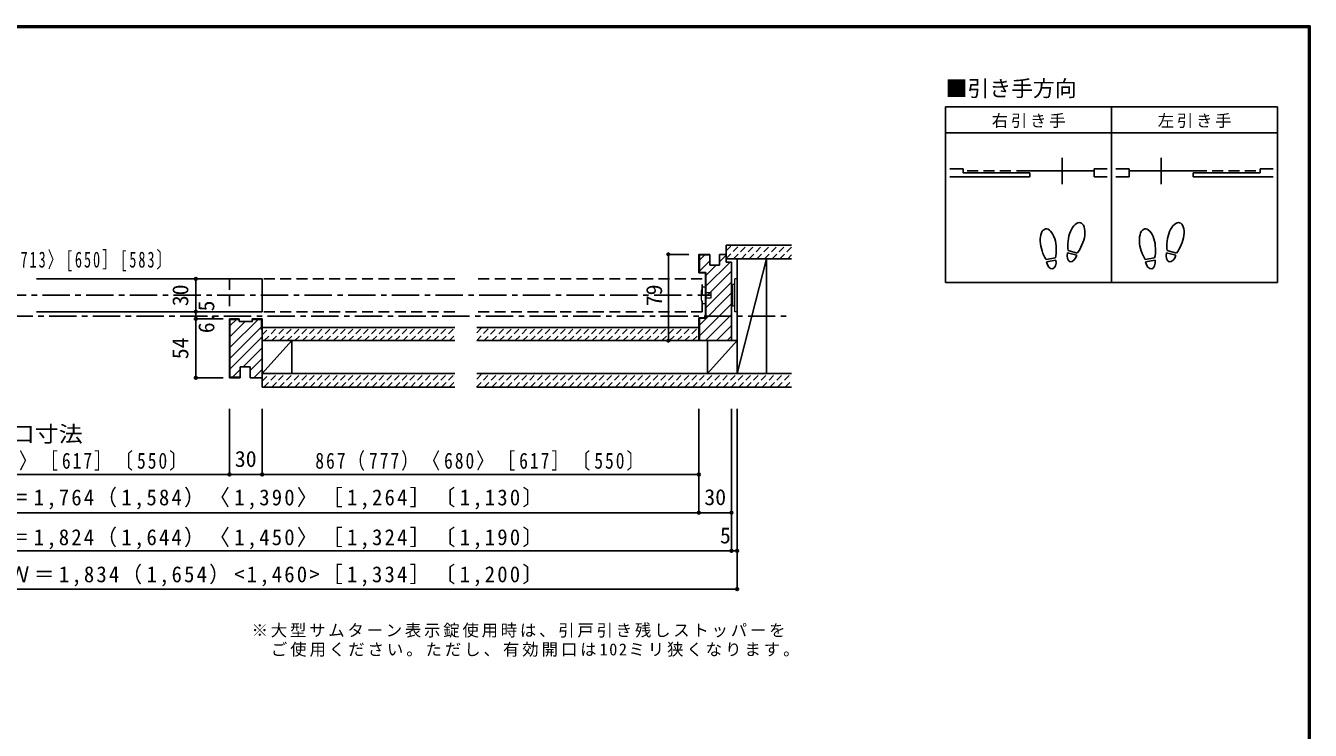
# Model space of a CAD drawing. Units: millimetres, scale not verified. Extents: x -973 to 977, y -718 to 696.
# Drawn here: x -200 to 977, y 51 to 696 of the extents above; entities that cross this region are included whole.
import ezdxf
from ezdxf.enums import TextEntityAlignment as Align

# ---------------------------------------------------------------- set-up
doc = ezdxf.new("R2010")
doc.units = ezdxf.units.MM
doc.header["$LTSCALE"] = 5
doc.header["$PDMODE"] = 32
doc.header["$PDSIZE"] = 2.5
for name, pattern in [('CHAIN1', [8, 5, -1, 1, -1]), ('DASHED1', [1.8, 1.2, -0.6]), ('DASHED2', [3, 2, -1])]:
    doc.linetypes.add(name, pattern=pattern)
for name, color, linetype in [('0-1_通り芯', 4, 'DASHED1'), ('0-2_柱', 7, 'Continuous'), ('0-3_仕上げ', 2, 'Continuous'), ('0-4_枠', 3, 'Continuous'), ('0-6_扉', 2, 'Continuous'), ('0-8_戸当り', 3, 'Continuous'), ('0-A_文字', 7, 'Continuous'), ('0-B_寸法', 7, 'Continuous'), ('0-C_ハッチ', 4, 'DASHED1'), ('F-1_枠', 6, 'Continuous')]:
    doc.layers.add(name, color=color, linetype=linetype)
doc.layers.add('0-7_金物', color=7, linetype='Continuous', lineweight=18)
doc.styles.add('ＭＳ ゴシック', font='')
doc.styles.get('ＭＳ ゴシック').set_extended_font_data('MS Gothic')

msp = doc.modelspace()

# ---------------------------------------------------------------- linework, layer by layer
at = {"layer": '0-1_通り芯', "linetype": 'CHAIN1'}
for p, q in [((-424.437, 449), (427.653, 449)), ((-498.347, 430), (501.653, 430))]:
    msp.add_line(p, q, dxfattribs=at)
at = {"layer": '0-2_柱'}
for p, q in [((451.639, 377.5), (451.639, 482.5)), ((451.639, 482.5), (478.639, 482.5)), ((451.639, 377.5), (478.639, 482.5)), ((478.639, 482.5), (478.639, 377.5)), ((43.71, 407.5), (16.71, 377.5)), ((16.71, 407.5), (43.71, 407.5)), ((16.71, 377.5), (16.71, 407.5)), ((43.71, 407.5), (43.71, 377.5)), ((43.71, 377.5), (16.71, 377.5)), ((451.639, 377.5), (424.639, 377.5)), ((478.639, 377.5), (451.639, 377.5))]:
    msp.add_line(p, q, dxfattribs=at)
msp.add_lwpolyline([(424.639, 377.5), (424.639, 407.5), (451.639, 407.5)], close=True, dxfattribs=at)
at = {"layer": '0-3_仕上げ'}
for p, q in [((501.639, 495), (441.639, 495)), ((441.639, 482.5), (441.639, 495)), ((501.639, 482.5), (441.639, 482.5)), ((193.153, 419.5), (16.653, 419.5)), ((416.653, 419.5), (213.153, 419.5)), ((193.153, 407.5), (16.653, 407.5)), ((416.653, 407.5), (213.153, 407.5)), ((16.653, 365), (16.653, 377.5)), ((193.153, 377.5), (16.653, 377.5)), ((501.639, 377.5), (213.153, 377.5)), ((193.153, 365), (16.653, 365)), ((501.639, 365), (213.153, 365))]:
    msp.add_line(p, q, dxfattribs=at)
at = {"layer": '0-4_枠'}
for p, q in [((426.653, 486), (417.153, 486)), ((417.153, 486), (417.153, 470)), ((426.653, 476.5), (426.653, 486.5)), ((435.653, 476.5), (435.653, 486.5)), ((435.653, 486.5), (441.653, 486.5)), ((441.653, 479.5), (441.653, 486.5)), ((426.653, 476.5), (435.653, 476.5)), ((441.653, 479.5), (446.653, 479.5)), ((446.653, 479.5), (446.653, 407.5)), ((422.653, 469.5), (416.653, 469.5)), ((423.153, 470), (417.153, 470)), ((422.653, 469.5), (422.653, 428.5)), ((423.153, 470), (423.153, 428)), ((-13.347, 427.5), (-13.347, 373.5)), ((-4.347, 427.5), (-13.347, 427.5)), ((-12.847, 427), (-12.847, 374)), ((-4.347, 427), (-12.847, 427)), ((-4.347, 425), (-4.347, 427.5)), ((7.653, 427.5), (16.653, 427.5)), ((7.653, 427), (16.153, 427)), ((16.153, 417.5), (16.153, 427)), ((16.653, 373.5), (16.653, 427.5)), ((416.653, 407.5), (416.653, 428.5)), ((422.653, 428.5), (416.653, 428.5)), ((423.153, 428), (417.153, 428)), ((417.153, 407.5), (417.153, 428)), ((16.153, 417.5), (16.653, 417.5)), ((446.653, 407.5), (416.653, 407.5)), ((5.653, 383.5), (-3.347, 383.5)), ((-3.347, 373.5), (-3.347, 383.5)), ((5.653, 383.5), (5.653, 373.5)), ((-3.347, 373.5), (-13.347, 373.5)), ((-3.347, 374), (-12.847, 374)), ((16.653, 373.5), (5.653, 373.5))]:
    msp.add_line(p, q, dxfattribs=at)
for points in [[(426.653, 486.5), (416.653, 486.5), (416.653, 469.5)], [(-4.347, 425), (7.653, 425), (7.653, 427.5)]]:
    msp.add_lwpolyline(points, dxfattribs=at)
at = {"layer": '0-6_扉', "color": 6}
for p, q in [((-189.892, 464), (16.653, 464)), ((16.653, 464), (16.653, 434)), ((-189.892, 434), (16.653, 434))]:
    msp.add_line(p, q, dxfattribs=at)
at = {"layer": '0-6_扉', "linetype": 'DASHED2'}
for p, q in [((-13.347, 464), (-13.347, 434)), ((193.153, 464), (-13.347, 464)), ((419.653, 464), (213.153, 464)), ((419.653, 434), (419.653, 464)), ((193.153, 434), (-13.347, 434)), ((419.653, 434), (213.153, 434))]:
    msp.add_line(p, q, dxfattribs=at)
at = {"layer": '0-7_金物'}
for p, q in [((449.639, 459), (447.639, 459)), ((447.639, 439), (447.639, 459)), ((449.639, 434), (449.639, 464)), ((451.639, 464), (449.639, 464)), ((451.639, 434), (451.639, 464)), ((422.653, 456.5), (419.653, 456.5)), ((422.653, 438.5), (422.653, 456.5)), ((422.653, 451.5), (427.653, 451.5)), ((427.653, 451.5), (427.653, 446.5)), ((447.639, 458), (446.639, 458)), ((419.653, 441.5), (422.653, 441.5)), ((427.653, 446.5), (422.653, 446.5)), ((447.639, 440), (446.639, 440)), ((449.639, 439), (447.639, 439)), ((451.639, 434), (449.639, 434))]:
    msp.add_line(p, q, dxfattribs=at)
msp.add_arc((447.278, 449), 28.625, 164.81071, 195.18929, dxfattribs=at)
at = {"layer": '0-8_戸当り'}
for p, q in [((749.239, 550.854), (749.239, 574.854)), ((840.039, 550.854), (840.039, 574.854)), ((743.264, 483.378), (734.618, 481.853)), ((762.732, 485.706), (754.251, 487.978)), ((763.275, 487.735), (754.795, 490.007)), ((834.064, 483.378), (825.418, 481.853)), ((853.532, 485.706), (845.051, 487.978)), ((854.075, 487.735), (845.595, 490.007)), ((743.629, 481.31), (734.983, 479.785)), ((834.429, 481.31), (825.783, 479.785))]:
    msp.add_line(p, q, dxfattribs=at)
at = {"layer": '0-8_戸当り', "color": 2}
for p, q in [((658.639, 564.654), (646.639, 564.654)), ((646.639, 557.454), (719.839, 557.454)), ((658.639, 561.054), (658.639, 564.654)), ((658.639, 561.054), (719.839, 561.054)), ((717.439, 562.854), (778.639, 562.854)), ((719.839, 557.454), (719.839, 561.054)), ((778.639, 557.454), (778.639, 564.654)), ((778.639, 564.654), (790.639, 564.654)), ((778.639, 557.454), (790.639, 557.454)), ((810.639, 564.654), (798.639, 564.654)), ((810.639, 557.454), (798.639, 557.454)), ((810.639, 557.454), (810.639, 564.654)), ((871.839, 562.854), (810.639, 562.854)), ((869.439, 557.454), (869.439, 561.054)), ((930.639, 561.054), (869.439, 561.054)), ((942.639, 557.454), (869.439, 557.454)), ((930.639, 561.054), (930.639, 564.654)), ((930.639, 564.654), (942.639, 564.654))]:
    msp.add_line(p, q, dxfattribs=at)
at = {"layer": '0-8_戸当り', "color": 2, "linetype": 'DASHED2'}
for p, q in [((717.439, 562.854), (658.639, 562.854)), ((871.839, 562.854), (930.639, 562.854))]:
    msp.add_line(p, q, dxfattribs=at)
at = {"layer": '0-8_戸当り'}
for centre, major_axis, ratio, start_param, end_param in [((736.603, 495.877), (-2.445, 13.867), 0.5, 4.34059143, 8.22577918), ((762.52, 501.878), (3.644, 13.601), 0.5, 4.34059143, 8.22577918), ((827.403, 495.877), (-2.445, 13.867), 0.5, 4.34059143, 8.22577918), ((853.32, 501.878), (3.644, 13.601), 0.5, 4.34059143, 8.22577918), ((762.416, 501.489), (4.416, 16.48), 0.4, 1.85063327, 2.44287679), ((762.416, 501.489), (4.416, 16.48), 0.4, 3.84030852, 4.43255203), ((853.216, 501.489), (4.416, 16.48), 0.4, 1.85063327, 2.44287679), ((853.216, 501.489), (4.416, 16.48), 0.4, 3.84030852, 4.43255203), ((736.673, 495.481), (-2.963, 16.802), 0.4, 1.85063327, 2.44287679), ((736.673, 495.481), (-2.963, 16.802), 0.4, 3.84030852, 4.43255203), ((758.492, 486.842), (1.894, 7.067), 0.6, 1.57079633, 4.71238898), ((827.473, 495.481), (-2.963, 16.802), 0.4, 1.85063327, 2.44287679), ((827.473, 495.481), (-2.963, 16.802), 0.4, 3.84030852, 4.43255203), ((849.292, 486.842), (1.894, 7.067), 0.6, 1.57079633, 4.71238898), ((739.306, 480.548), (-1.27, 7.205), 0.6, 1.57079633, 4.71238898), ((830.106, 480.548), (-1.27, 7.205), 0.6, 1.57079633, 4.71238898)]:
    msp.add_ellipse(centre, major_axis=major_axis, ratio=ratio, start_param=start_param, end_param=end_param, dxfattribs=at)
at = {"layer": '0-A_文字', "color": 3}
for p, q in [((946.639, 621.667), (642.639, 621.667)), ((642.639, 621.667), (642.639, 460.667)), ((794.639, 621.667), (794.639, 460.667)), ((946.639, 621.667), (946.639, 460.667)), ((642.639, 597.667), (946.639, 597.667)), ((946.639, 460.667), (642.639, 460.667))]:
    msp.add_line(p, q, dxfattribs=at)
at = {"layer": '0-B_寸法', "color": 4}
for p, q in [((388.709, 486.5), (407.539, 486.5)), ((388.709, 407.5), (388.709, 486.5)), ((-44.052, 464), (-44.052, 373.5)), ((-19.005, 427.5), (-44.052, 427.5)), ((388.709, 407.5), (407.539, 407.5)), ((-19.005, 373.5), (-44.052, 373.5)), ((-13.347, 345), (-13.347, 285)), ((16.653, 345), (16.653, 285)), ((416.653, 345), (416.653, 250)), ((446.653, 345), (446.653, 215)), ((451.653, 180), (451.653, 345)), ((-413.437, 285), (416.653, 285)), ((-443.437, 250), (446.653, 250)), ((-448.437, 215), (451.653, 215)), ((-448.437, 180), (451.653, 180))]:
    msp.add_line(p, q, dxfattribs=at)
at = {"layer": '0-B_寸法'}
for p in [(388.709, 486.5), (-44.052, 464), (-44.052, 434), (-44.052, 427.5), (388.709, 407.5), (-44.052, 373.5), (-13.347, 285), (16.653, 285), (416.653, 285), (416.653, 250), (446.653, 250), (446.653, 215), (451.653, 215), (451.653, 180)]:
    msp.add_point(p, dxfattribs=at)
at = {"layer": '0-C_ハッチ'}
for p, q in [((441.639, 489.789), (446.85, 495)), ((441.639, 482.718), (453.921, 495)), ((448.492, 482.5), (460.992, 495)), ((455.563, 482.5), (468.063, 495)), ((462.634, 482.5), (475.134, 495)), ((469.705, 482.5), (482.205, 495)), ((476.777, 482.5), (489.277, 495)), ((483.848, 482.5), (496.348, 495)), ((490.919, 482.5), (501.639, 493.22)), ((497.99, 482.5), (501.639, 486.149)), ((16.653, 412.798), (23.355, 419.5)), ((18.426, 407.5), (30.426, 419.5)), ((25.497, 407.5), (37.497, 419.5)), ((32.568, 407.5), (44.568, 419.5)), ((39.639, 407.5), (51.639, 419.5)), ((46.71, 407.5), (58.71, 419.5)), ((53.781, 407.5), (65.781, 419.5)), ((60.852, 407.5), (72.852, 419.5)), ((67.923, 407.5), (79.923, 419.5)), ((74.994, 407.5), (86.994, 419.5)), ((82.066, 407.5), (94.066, 419.5)), ((89.137, 407.5), (101.137, 419.5)), ((96.208, 407.5), (108.208, 419.5)), ((103.279, 407.5), (115.279, 419.5)), ((110.35, 407.5), (122.35, 419.5)), ((117.421, 407.5), (129.421, 419.5)), ((124.492, 407.5), (136.492, 419.5)), ((131.563, 407.5), (143.563, 419.5)), ((138.634, 407.5), (150.634, 419.5)), ((145.705, 407.5), (157.705, 419.5)), ((152.776, 407.5), (164.776, 419.5)), ((159.847, 407.5), (171.847, 419.5)), ((166.918, 407.5), (178.918, 419.5)), ((173.989, 407.5), (185.989, 419.5)), ((181.06, 407.5), (193.06, 419.5)), ((188.132, 407.5), (193.153, 412.521)), ((213.153, 414.754), (217.899, 419.5)), ((213.153, 407.683), (224.97, 419.5)), ((219.541, 407), (232.041, 419.5)), ((227.112, 407.5), (239.112, 419.5)), ((234.183, 407.5), (246.183, 419.5)), ((241.254, 407.5), (253.254, 419.5)), ((248.325, 407.5), (260.325, 419.5)), ((255.396, 407.5), (267.396, 419.5)), ((262.468, 407.5), (274.468, 419.5)), ((269.539, 407.5), (281.539, 419.5)), ((276.61, 407.5), (288.61, 419.5)), ((283.681, 407.5), (295.681, 419.5)), ((290.752, 407.5), (302.752, 419.5)), ((297.823, 407.5), (309.823, 419.5)), ((304.894, 407.5), (316.894, 419.5)), ((311.965, 407.5), (323.965, 419.5)), ((319.036, 407.5), (331.036, 419.5)), ((326.107, 407.5), (338.107, 419.5)), ((333.178, 407.5), (345.178, 419.5)), ((340.249, 407.5), (352.249, 419.5)), ((347.32, 407.5), (359.32, 419.5)), ((354.391, 407.5), (366.391, 419.5)), ((361.463, 407.5), (373.463, 419.5)), ((368.534, 407.5), (380.534, 419.5)), ((375.605, 407.5), (387.605, 419.5)), ((382.676, 407.5), (394.676, 419.5)), ((389.747, 407.5), (401.747, 419.5)), ((396.818, 407.5), (408.818, 419.5)), ((403.889, 407.5), (415.889, 419.5)), ((410.96, 407.5), (416.653, 413.193)), ((16.653, 377.443), (16.71, 377.5)), ((16.653, 370.372), (23.781, 377.5)), ((18.352, 365), (30.852, 377.5)), ((25.423, 365), (37.923, 377.5)), ((32.494, 365), (44.994, 377.5)), ((39.566, 365), (52.066, 377.5)), ((46.637, 365), (59.137, 377.5)), ((53.708, 365), (66.208, 377.5)), ((60.779, 365), (73.279, 377.5)), ((67.85, 365), (80.35, 377.5)), ((74.921, 365), (87.421, 377.5)), ((81.992, 365), (94.492, 377.5)), ((89.063, 365), (101.563, 377.5)), ((96.134, 365), (108.634, 377.5)), ((103.205, 365), (115.705, 377.5)), ((110.276, 365), (122.776, 377.5)), ((117.347, 365), (129.847, 377.5)), ((124.418, 365), (136.918, 377.5)), ((131.489, 365), (143.989, 377.5)), ((138.56, 365), (151.06, 377.5)), ((145.632, 365), (158.132, 377.5)), ((152.703, 365), (165.203, 377.5)), ((159.774, 365), (172.274, 377.5)), ((166.845, 365), (179.345, 377.5)), ((173.916, 365), (186.416, 377.5)), ((180.987, 365), (193.153, 377.166)), ((212.896, 365), (225.396, 377.5)), ((213.153, 372.328), (218.325, 377.5)), ((219.968, 365), (232.468, 377.5)), ((227.039, 365), (239.539, 377.5)), ((234.11, 365), (246.61, 377.5)), ((241.181, 365), (253.681, 377.5)), ((248.252, 365), (260.752, 377.5)), ((255.323, 365), (267.823, 377.5)), ((262.394, 365), (274.894, 377.5)), ((269.465, 365), (281.965, 377.5)), ((276.536, 365), (289.036, 377.5)), ((283.607, 365), (296.107, 377.5)), ((290.678, 365), (303.178, 377.5)), ((297.749, 365), (310.249, 377.5)), ((304.82, 365), (317.32, 377.5)), ((311.891, 365), (324.391, 377.5)), ((318.963, 365), (331.463, 377.5)), ((326.034, 365), (338.534, 377.5)), ((333.105, 365), (345.605, 377.5)), ((340.176, 365), (352.676, 377.5)), ((347.247, 365), (359.747, 377.5)), ((354.318, 365), (366.818, 377.5)), ((361.389, 365), (373.889, 377.5)), ((368.46, 365), (380.96, 377.5)), ((375.531, 365), (388.031, 377.5)), ((382.602, 365), (395.102, 377.5)), ((389.673, 365), (402.173, 377.5)), ((396.744, 365), (409.244, 377.5)), ((403.815, 365), (416.315, 377.5)), ((410.886, 365), (423.386, 377.5)), ((417.957, 365), (430.457, 377.5)), ((425.029, 365), (437.529, 377.5)), ((432.1, 365), (444.6, 377.5)), ((439.171, 365), (451.671, 377.5)), ((446.242, 365), (458.742, 377.5)), ((453.313, 365), (465.813, 377.5)), ((460.384, 365), (472.884, 377.5)), ((467.455, 365), (479.955, 377.5)), ((474.526, 365), (487.026, 377.5)), ((481.597, 365), (494.097, 377.5)), ((488.668, 365), (501.168, 377.5)), ((188.058, 365), (193.153, 370.095)), ((495.739, 365), (501.653, 370.914))]:
    msp.add_line(p, q, dxfattribs=at)
at = {"layer": '0-C_ハッチ', "linetype": 'Continuous'}
for p, q in [((417.153, 481.084), (422.069, 486)), ((435.653, 479.785), (441.639, 485.771)), ((417.153, 471.184), (426.653, 480.684)), ((423.153, 457.385), (445.268, 479.5)), ((423.153, 467.285), (432.368, 476.5)), ((423.153, 447.486), (446.653, 470.986)), ((423.153, 437.586), (446.653, 461.086)), ((417.153, 421.687), (446.653, 451.187)), ((417.153, 411.787), (446.653, 441.287)), ((-12.847, 401.185), (12.968, 427)), ((-12.847, 420.984), (-6.831, 427)), ((-12.847, 411.085), (1.068, 425)), ((422.765, 407.5), (446.653, 431.388)), ((-12.847, 391.286), (16.153, 420.286)), ((432.665, 407.5), (446.653, 421.488)), ((-12.847, 381.386), (16.653, 410.886)), ((-0.834, 383.5), (16.653, 400.987)), ((442.564, 407.5), (446.653, 411.589)), ((5.653, 380.087), (16.653, 391.087)), ((-10.334, 374), (-3.347, 380.987)), ((8.965, 373.5), (16.653, 381.188))]:
    msp.add_line(p, q, dxfattribs=at)
at = {"layer": 'F-1_枠'}
for p, q in [((-973.347, 695.833), (976.653, 695.833)), ((-973.347, 695), (976.653, 695)), ((-973.347, 694.167), (976.653, 694.167)), ((974.986, 695.833), (974.986, -700.833)), ((975.82, 695.833), (975.82, -700.833)), ((976.653, 695.833), (976.653, -700.833))]:
    msp.add_line(p, q, dxfattribs=at)

# ---------------------------------------------------------------- texts
at = {"layer": '0-A_文字', "style": 'ＭＳ ゴシック'}
msp.add_text('■引き手方向', height=14.66, dxfattribs=at).set_placement((642.639, 626.667), align=Align.BOTTOM_LEFT)
at = {"layer": '0-A_文字', "char_height": 11, "attachment_point": 7, "style": 'ＭＳ ゴシック'}
for s, insert in [('\\T1.17;右引き手', (684.889, 602.167)), ('\\T1.17;左引き手', (836.889, 602.167)), ('\\T1.17;※大型サムターン表示錠使用時は、引戸引き残しストッパーを', (6.991, 135.538)), ('\\T1.18;\u3000ご使用ください。ただし、有効開口は102ミリ狭くなります。', (6.991, 118.038))]:
    msp.add_mtext(s, dxfattribs=dict(at, insert=insert))
at = {"layer": '0-B_寸法', "style": 'ＭＳ ゴシック'}
for s, p in [('30', (-46.552, 439)), ('79', (387.357, 439)), ('6.5', (-22.753, 414.315)), ('54', (-46.552, 390.5))]:
    msp.add_text(s, height=14.66, rotation=90, dxfattribs=at).set_placement(p, align=Align.BOTTOM_LEFT)
at = {"layer": '0-B_寸法', "style": 'ＭＳ ゴシック', "width": 1.1}
msp.add_text('有効開口寸法', height=14.66, dxfattribs=at).set_placement((-279.642, 310.31), align=Align.BOTTOM_LEFT)
at = {"layer": '0-B_寸法', "style": 'ＭＳ ゴシック'}
for s, p in [('30', (-8.347, 287.5)), ('30', (421.653, 252.5)), ('5', (435.958, 217.5))]:
    msp.add_text(s, height=14.66, dxfattribs=at).set_placement(p, align=Align.BOTTOM_LEFT)
at = {"layer": '0-B_寸法', "char_height": 14.66, "attachment_point": 7, "style": 'ＭＳ ゴシック'}
for s, insert in [('\\T1.28;\\W0.65;ＤＷ＝900（810)〈713〉[650］[583〕', (-345.899, 470.5)), ('\\T1.23;\\W0.8;867（777）〈680〉［617］〔550〕', (-353.392, 288.31)), ('\\T1.23;\\W0.8;867（777）〈680〉［617］〔550〕', (65.403, 288.31)), ('\\T1.21;\\W0.95;枠内＝1,764（1,584）〈1,390〉［1,264］〔1,130〕', (-261.472, 252.911)), ('\\T1.21;\\W0.95;枠外＝1,824（1,644）〈1,450〉［1,324］〔1,190〕', (-261.472, 216.458)), ('\\T1.21;\\W0.95;ＲＯＷ＝1,834（1,654）<1,460>［1,334］〔1,200〕', (-261.472, 182.5))]:
    msp.add_mtext(s, dxfattribs=dict(at, insert=insert))

doc.saveas('drawing.dxf')
